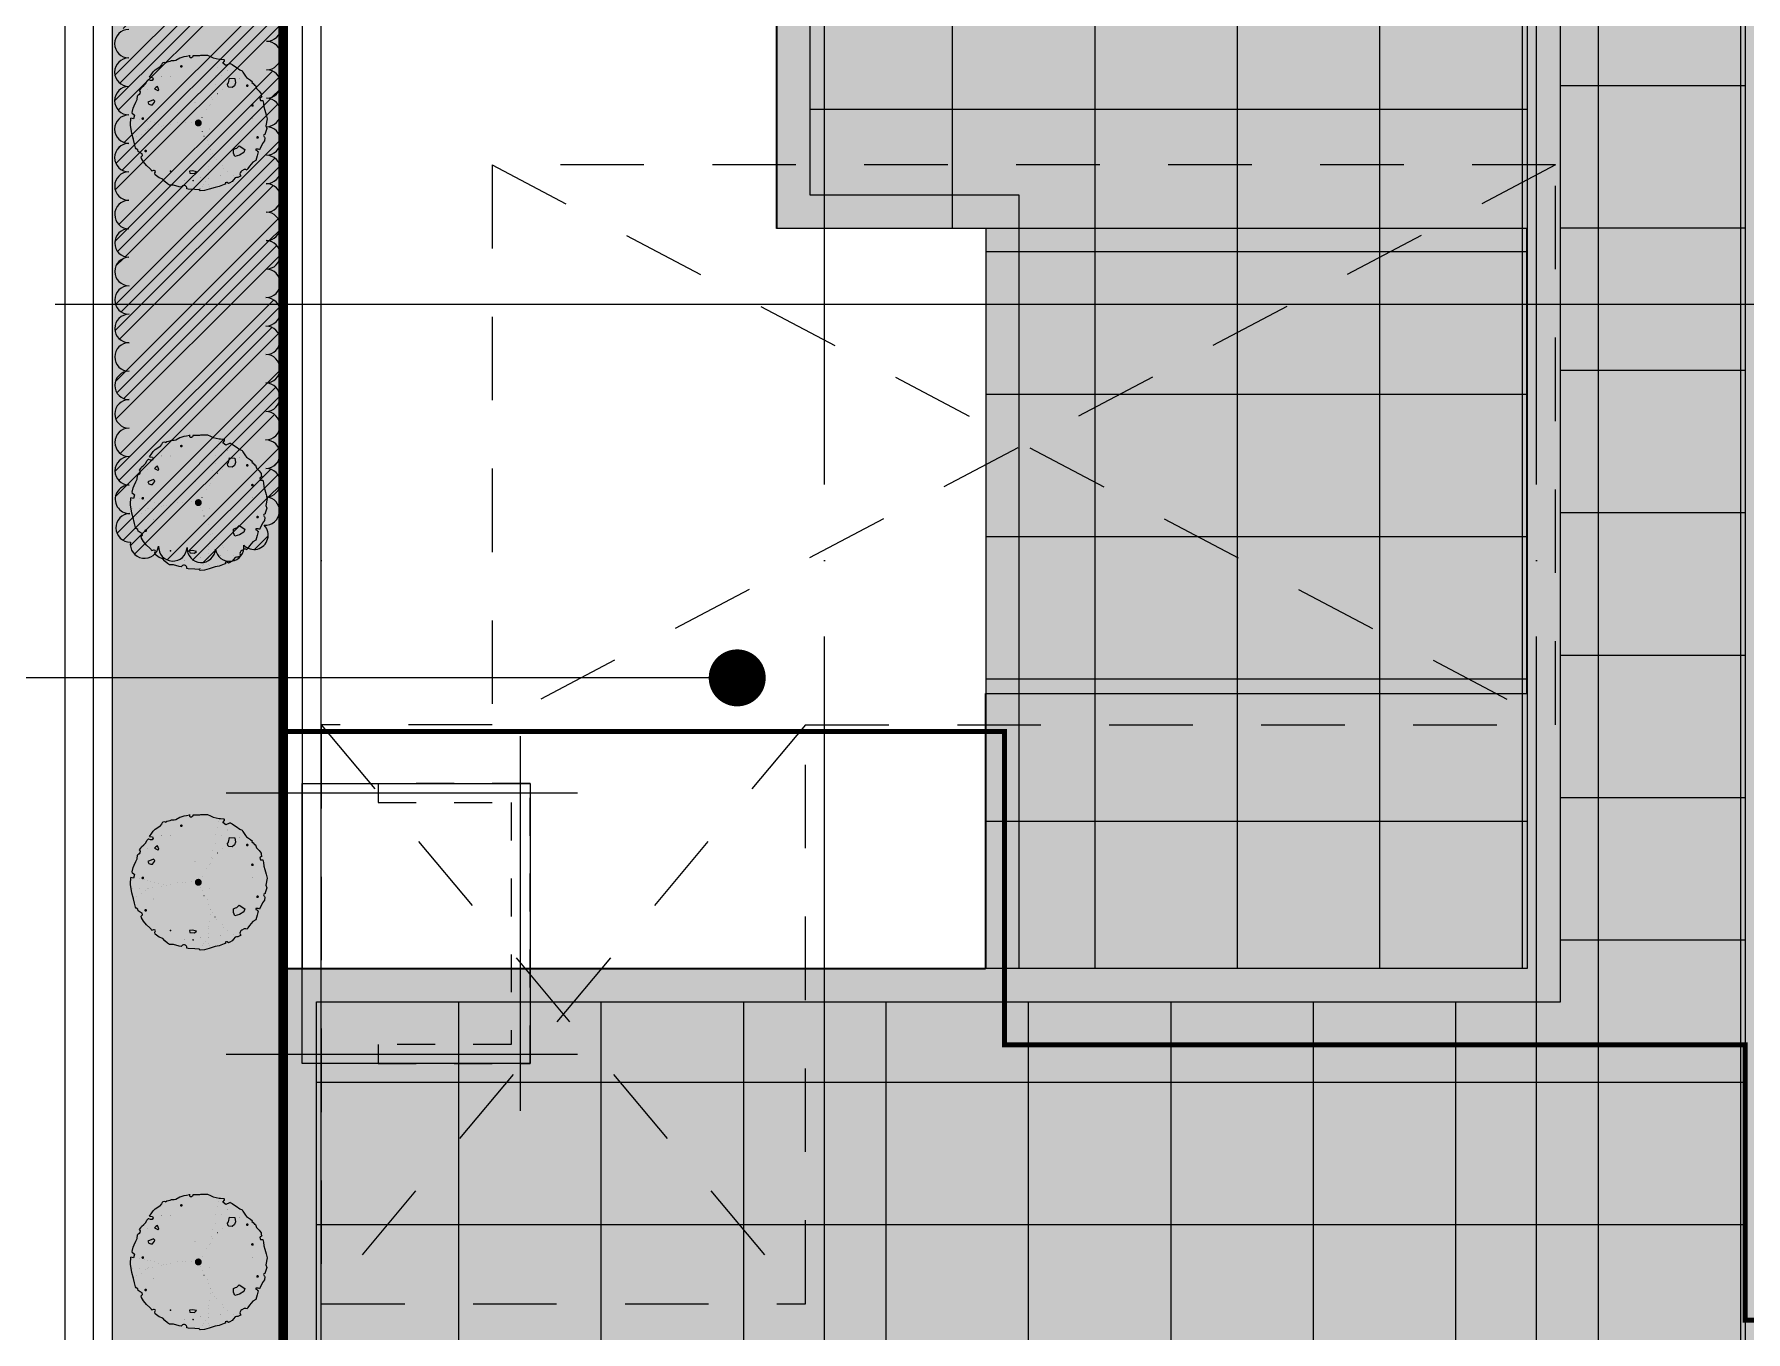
# Model space of a CAD drawing. Header units: millimetres. Extents: x 0 to 190005487, y 0 to 455456909.
# Drawn here: x 87051 to 105074, y 103161 to 116832 of the extents above; entities that cross this region are included whole.
import ezdxf

# ---------------------------------------------------------------- set-up
doc = ezdxf.new("R2010")
doc.units = ezdxf.units.MM
doc.header["$LTSCALE"] = 800
doc.header["$MEASUREMENT"] = 0
for name, pattern in [('CEN', [62, 60, -1, 0, -1]), ('CENTER', [2, 1.25, -0.25, 0.25, -0.25]), ('DOT2', [0.125, 0, -0.125]), ('H1', [1, 0.5, -0.5]), ('HID', [2, 1.1, -0.9])]:
    doc.linetypes.add(name, pattern=pattern)
doc.layers.get('0').update_dxf_attribs({"linetype": 'CONTINUOUS'})
for name, color, linetype in [('0-녹지', 71, 'CONTINUOUS'), ('8', 8, 'CONTINUOUS'), ('_관목_Out', 7, 'CONTINUOUS'), ('_관목_Plant', 76, 'CONTINUOUS'), ('_교목_Plant', 90, 'CONTINUOUS'), ('A-CEN', 1, 'CEN'), ('A-FLOR-SUB-ELE', 7, 'CONTINUOUS'), ('A-WALL-MASN', 3, 'CONTINUOUS'), ('A-조적해치', 8, 'CONTINUOUS'), ('CEN', 1, 'CEN'), ('COL', 2, 'CONTINUOUS'), ('HID', 3, 'HID'), ('tc-2', 252, 'CONTINUOUS'), ('WID', 4, 'CONTINUOUS'), ('사업부지', 7, 'CONTINUOUS'), ('지상1층', 253, 'CONTINUOUS'), ('지하2층외벽선', 6, 'CONTINUOUS')]:
    doc.layers.add(name, color=color, linetype=linetype)
doc.layers.add('CE_FH_TEXT', color=130, linetype='CONTINUOUS', lineweight=20)

# ---------------------------------------------------------------- blocks, each defined once
blk = doc.blocks.new('A$C1A6F6B66')
blk.add_lwpolyline([(15349.99891017703, 48550.000544179), (13099.99891017703, 48550.00054503558), (13099.99891017703, 31650.00054503419), (-0.001089822966605425, 31650.00054503419), (-0.001089822966605425, 5050.000545034185), (13099.99891019193, 5050.000545034185), (13099.99891019193, 0.0005450285971164703), (15399.99891017703, 0.0005450285971164703), (15399.99891017703, 350.0005450285971), (13449.99891019193, 350.0005450285971), (13449.99891019193, 5400.000545034185), (349.9989101770334, 5400.000545034185), (349.9989101770334, 31300.00054503419), (13449.99891017703, 31300.00054503419), (13449.99891612679, 48200.00054490147), (15349.99891017703, 48200.000544179)], close=True)
at = {"layer": '8'}
for p, q in [((15349.99891017703, 350.0005450285971), (15349.99891017703, 48550.000544179)), ((13849.99891017703, 350.0005450285971), (13849.99891017703, 48200.0005447492)), ((15399.99891017703, 40950.00054416014), (13449.99891017703, 40950.00054416014)), ((15399.99891017703, 39450.00054416014), (13449.99891017703, 39450.00054416014)), ((15399.99891017703, 37950.00054416014), (13449.99891017703, 37950.00054416014)), ((15399.99891017703, 36450.00054416014), (13449.99891017703, 36450.00054416014)), ((15399.99891017703, 34950.00054416014), (13449.99891017703, 34950.00054415991)), ((15399.99891017703, 33450.00054416014), (13449.99891017703, 33450.00054416014)), ((15399.99891017703, 31950.00054416014), (13449.99891017703, 31950.00054416014)), ((1849.998910177033, 5400.000545034185), (1849.998910177499, 31300.00054503419)), ((3349.998910177033, 5400.000545034185), (3349.998910177033, 31300.00054503419)), ((4849.998910177033, 5400.000545034185), (4849.998910177033, 31300.00054503419)), ((6349.998910177033, 5400.000545034185), (6349.998910177499, 31300.00054503419)), ((7849.998910177033, 5400.000545034185), (7849.998910177499, 31300.00054503419)), ((9349.998910177033, 5400.000545034185), (9349.998910177499, 31300.00054503419)), ((10849.99891017703, 5400.000545034185), (10849.99891017703, 31300.00054503419)), ((12349.99891017703, 5400.000545034185), (12349.99891017703, 31300.00054503419)), ((15399.99891017703, 30450.00054416014), (349.9989101770334, 30450.00054416014)), ((15399.99891017703, 28950.00054416014), (349.9989101770334, 28950.00054416014))]:
    blk.add_line(p, q, dxfattribs=at)
blk = doc.blocks.new('A$C1BFD5BFA')
at = {"layer": 'COL'}
blk.add_lwpolyline([(-0.001613839995115995, 58199.99948176346), (-0.001613839995115995, -0.0005182365421205759), (100199.99838616, -0.0005182365421205759), (100199.99838616, 12808.99948172993)], dxfattribs=at)
blk = doc.blocks.new('G$CAF1AE68B')
at = {"layer": '8', "linetype": 'H1'}
for points in [[(20800.00000000792, 2999.999999995343), (22300.00000000792, 2999.999999996275), (22400.00000000792, 2999.999999996275), (22400.00000000792, 5949.999999977183), (20800.00000000792, 5949.999999976251), (20800.00000000792, 5749.999999974854)], [(20800.00000000792, 5749.999999976251), (22200.00000000792, 5749.999999977183), (22200.00000000792, 3199.999999996275), (20800.00000000792, 3199.999999995809)], [(20800.00000000896, 3199.999999995809), (20800.00000000908, 2999.999999995343)]]:
    blk.add_lwpolyline(points, dxfattribs=at)
at = {"layer": 'A-CEN'}
for p, q in [((22300.00000000803, 2499.999999998137), (22300.00000000757, 6449.99999997532)), ((19199.9999999858, 5849.999999969266), (22900.00000000768, 5849.999999976717)), ((19199.99999998626, 3099.999999991618), (22900.00000000803, 3099.999999999534))]:
    blk.add_line(p, q, dxfattribs=at)
at = {"layer": 'A-FLOR-SUB-ELE'}
blk.add_lwpolyline([(19999.99999997136, 5949.999999984168), (22399.99999999616, 5949.999999981839), (22399.99999999616, 3000.000000001397), (19999.99999997136, 3000.00000000326)], close=True, dxfattribs=at)
at = {"layer": 'A-WALL-MASN'}
blk.add_lwpolyline([(20799.99999999616, 5949.999999981374), (22399.99999999616, 5949.999999981839), (22399.99999999616, 3000.000000001397), (20800.0000000539, 3000.000000000466)], dxfattribs=at)
blk = doc.blocks.new('TL000051_0')
at = {"color": 0}
for points in [[(-0.4578107092082178, 0.4301806877694503), (-0.4531649533911093, 0.4394721994037525), (-0.4446884866370056, 0.4518608815827747), (-0.423823337703908, 0.481202497269976), (-0.406870404195729, 0.4981554307781267), (-0.3814410039335029, 0.5151083642862773), (-0.3690523217545092, 0.5235848310403526), (-0.359811399112715, 0.528905362258314)], [(-0.3096503106431783, 0.5664754447675194), (-0.3136292699009004, 0.5672712366190638), (-0.3325383111215103, 0.5640110570982699), (-0.3410147778756141, 0.5594468057691416), (-0.3468831010130202, 0.5477101594942724), (-0.3612278909045301, 0.5268450105611464)], [(-0.3096503106431783, 0.5664754447675479), (-0.2973283722969313, 0.5737915956606514), (-0.2634225052805448, 0.5822680624147268), (-0.2510338231015226, 0.5868323137438552), (-0.225604422839325, 0.5868323137438552), (-0.2125637047561213, 0.5907445291688305), (-0.1747456223148447, 0.6116096781019281), (-0.162356940135794, 0.6161739294310565), (-0.1330153244485928, 0.6246503961851319), (-0.1114981396113706, 0.6285626116101071), (-0.0821565239241693, 0.6331268629392071), (-0.0795483803075001, 0.6331268629392071)], [(-0.0498807466682081, 0.6331268629392071), (-0.0547710159493988, 0.617478001239391), (-0.0632474827035026, 0.6135657858144157), (-0.0717239494575779, 0.6135657858144157), (-0.07759227259498401, 0.6135657858144157), (-0.0795483803075001, 0.622042252568491), (-0.0795483803075001, 0.6279105757059256), (-0.0795483803075001, 0.6363870424600009)], [(-0.0498807466682081, 0.6331268629392071), (-0.031297723399689, 0.6331268629392071), (0.0149968257956914, 0.6331268629392071), (0.0234732925497951, 0.6370390783641824), (0.0860687393490878, 0.6370390783641824)], [(0.0860687393490878, 0.6370390783641824), (0.1160623909404705, 0.6246503961851319), (0.1408397552985434, 0.6116096781019281), (0.1956107712479706, 0.5992209959229058), (0.208651489331146, 0.5992209959229058), (0.2379931050183472, 0.5953087804979305), (0.2451256345565298, 0.593388484083846)], [(0.299640007189538, 0.5600303802640952), (0.2934161568719276, 0.5568386621525292), (0.2595102898556263, 0.5398857286443502), (0.230168674168425, 0.5614029134816292), (0.2471216076765472, 0.5822680624147268), (0.2451256345565298, 0.593388484083846)], [(0.299640007189538, 0.5600303802640952), (0.3181935212300289, 0.5490142313026071), (0.3305822034090511, 0.5405377645485318), (0.3560116036713055, 0.5235848310403526), (0.3899174706876067, 0.4981554307781267), (0.4107826196207043, 0.4896789640240513), (0.4192590863747796, 0.4772902818450007), (0.4446884866370056, 0.4394721994037525), (0.4531649533911093, 0.4264314813205488), (0.4909830358323859, 0.4010020810582944), (0.5084781115530177, 0.3866471471337149)], [(-0.5543174566564347, 0.3043268910015229), (-0.5542305185358601, 0.304500767242672), (-0.5411898004526848, 0.3214537007507943), (-0.5333653696027625, 0.3338423829298449), (-0.5118481847654835, 0.3507953164379955), (-0.4948952512573044, 0.3716604653711215), (-0.4825065690782822, 0.392525614304219), (-0.4728007219353004, 0.4064777695723194)], [(-0.4590332765285155, 0.4303436967454957), (-0.4296916608413142, 0.4264314813205488), (-0.4231713017997265, 0.4159989068539858), (-0.4336038762662895, 0.3990459733458351), (-0.4486007020619809, 0.3990459733458351), (-0.4649015996659785, 0.4055663323874228), (-0.4728007219353004, 0.4064777695723194)], [(0.5084781115530177, 0.3866471471337149), (0.5040237539155897, 0.3801369321251968), (0.5164124360945835, 0.3716604653711215), (0.5248889028486872, 0.3592717831920709), (0.5248889028486872, 0.3547075318629709), (0.5333653696027625, 0.3547075318629709), (0.5353214773152501, 0.3547075318629709)], [(0.5353214773152501, 0.3547075318629709), (0.5372775850277094, 0.3507953164379955), (0.5457540517817847, 0.3253659161757696), (0.5711834520440391, 0.2999365159135436), (0.592048600977165, 0.2751591515554708), (0.592048600977165, 0.2582062180472917), (0.5957720113927963, 0.245406994743405)], [(-0.6253252456390328, 0.0952476167904593), (-0.6213902166643664, 0.0978053856239854), (-0.6129137499102626, 0.1401877193943619), (-0.6044372831561589, 0.1610528683274879), (-0.5881363855521898, 0.1949587353437891), (-0.575095667468986, 0.2203881356060435), (-0.5715628617741402, 0.2545385906559261)], [(-0.55488255444007, 0.3051528031467967), (-0.5464060876859663, 0.2927641209677745), (-0.5483621953984539, 0.2784193310762646), (-0.5568386621524724, 0.2660306488972139), (-0.5715628617741402, 0.2545385906559261)], [(0.5957720113927963, 0.245406994743405), (0.5816160265105736, 0.2334288536892188), (0.5796599187980861, 0.2314727459767312), (0.5816160265105736, 0.2171279560852213), (0.5861802778396737, 0.2125637047561213), (0.590092493264649, 0.2125637047561213), (0.6005250677312404, 0.2106075970436336), (0.6024811754436712, 0.2106075970436336), (0.6060924512205474, 0.2099304828354604)], [(0.6060924512205474, 0.2099304828354604), (0.6129137499102626, 0.1864822685897138), (0.6174780012393626, 0.1525764015734126), (0.6259544679934379, 0.1193225704612359), (0.6383431501724602, 0.0769402366908594), (0.6468196169265639, 0.0391221542495828), (0.6344309347475418, -0.0286895797830482), (0.6429074015016454, -0.0534669441411211), (0.6298666834184417, -0.0997614933364446), (0.6298666834184417, -0.1069338882822137)], [(-0.585691250911566, -0.2432093922516287), (-0.592048600977165, -0.2347329254975534), (-0.6005250677312404, -0.1969148430562768), (-0.609001534485259, -0.1545325092858718), (-0.6259544679934379, -0.0997614933364446), (-0.6298666834184417, -0.0580311954702495), (-0.6383431501724602, -0.0241253284539198), (-0.6383431501724602, 0.0052162872332815), (-0.6344309347475418, 0.026081436166379), (-0.6344309347475418, 0.046325010591886)], [(-0.6253252456390328, 0.0952476167904593), (-0.6012367646747236, 0.0743503448428271), (-0.6098920583528127, 0.0390090722878824), (-0.6344309347475418, 0.046325010591886)], [(0.625709954529384, -0.1416548001787135), (0.6213902166643664, -0.1675732273690755), (0.6044372831561589, -0.1923505917271484), (0.6005250677312404, -0.2008270584812237), (0.5796599187980861, -0.2471216076766041), (0.5757768446426326, -0.2530955679158069)], [(0.6298666834184417, -0.1069338882822137), (0.6161739294310565, -0.1128022114196483), (0.6142178217185688, -0.1186705345571113), (0.6200861448560602, -0.1304071808319804), (0.6220422525684626, -0.1343193962569273), (0.625709954529384, -0.1416548001787135)], [(-0.5373998417597364, -0.3183157779620274), (-0.5255409387528687, -0.3064568749551313), (-0.528149082369481, -0.2901559773511337), (-0.5392336927401687, -0.2842876542136707), (-0.5477101594942724, -0.2816795105970584), (-0.5561866262483762, -0.2758111874596238), (-0.5640110570982699, -0.2679867566096732), (-0.5698793802356761, -0.2542940026223448), (-0.5835721342230614, -0.2432093922516287), (-0.585691250911566, -0.2432093922516287)], [(-0.437790633124564, -0.4524648727361012), (-0.4446884866370056, -0.4414283071162118), (-0.4570771688160847, -0.4283875890330365), (-0.4864187845032859, -0.3990459733458351), (-0.5164124360945835, -0.3651401063295054), (-0.5333653696027625, -0.3357984906423326), (-0.5372775850277094, -0.3188455571341819), (-0.5373998417597364, -0.3183157779620274)], [(0.5644759870473594, -0.2699655438318871), (0.5627069852899638, -0.2725510079388016), (0.5542305185358601, -0.3103690903800782), (0.5457540517817847, -0.3318862752173572), (0.5411898004526848, -0.3527514241504832), (0.5118481847654835, -0.3697043576586338), (0.4825065690782822, -0.4075224400999105), (0.4655536355701031, -0.4283875890330365), (0.4587586311022563, -0.4423352297829127)], [(0.5770517751814737, -0.2536419667181917), (0.5633590211940885, -0.2477736435807287), (0.5614029134816576, -0.2477736435807287), (0.5516223749192477, -0.2458175358682695), (0.5457540517817847, -0.2458175358682695), (0.5398857286443786, -0.2458175358682695), (0.5418418363568663, -0.2555980744306794), (0.5496662672067602, -0.2608143616639325), (0.5574906980566823, -0.2647265770888794), (0.5653151289065761, -0.2705949002263424)], [(-0.4068201953956532, -0.4894034941207224), (-0.4094785478123982, -0.4694658509951069), (-0.4036102246749352, -0.4583812406243624), (-0.406870404195729, -0.4505568097744402), (-0.4146948350456796, -0.4472966302536463), (-0.4205631581830858, -0.4472966302536463), (-0.4401242353079056, -0.4531649533911093)], [(0.4596853124326971, -0.4427323789245463), (0.4459925584453118, -0.4368640557871118), (0.4322998044579834, -0.438820163499571), (0.4088265119082167, -0.4505568097744402), (0.3990459733458067, -0.4583812406243624), (0.3931776502084005, -0.4681617791867723), (0.3912215424959129, -0.4779423177491538), (0.3951337579208882, -0.4955472871614859), (0.3990459733458067, -0.5014156102989205)], [(-0.1613057793797736, -0.6056088806850255), (-0.1793098736439447, -0.6011771036353935), (-0.2340808895933719, -0.5842241701272144), (-0.2718989720346485, -0.5842241701272144), (-0.2888519055428276, -0.5718354879481922), (-0.3136292699009004, -0.5509703390150662), (-0.3351464547381227, -0.5294531541777872), (-0.3690523217545092, -0.517064471998765), (-0.4068201953956532, -0.4894034941207224)], [(0.2542940026223448, -0.5773202605537621), (0.2425573563474472, -0.5803119547022675), (0.2125637047561213, -0.5927006368813182), (0.1956107712479706, -0.5972648882104182), (0.1577926888066656, -0.6057413549644936), (0.1030216728572668, -0.622042252568491), (0.0567271236618865, -0.6350829706516948), (0.0189090412206099, -0.6389951860766417), (0.0065203590415877, -0.6305187193225948), (-0.031297723399689, -0.6266065038975911), (-0.0945452061031915, -0.622042252568491), (-0.1075413590465075, -0.6188431995362862)], [(0.2825120408691646, -0.5691957578171696), (0.2718989720346485, -0.5600988416733231), (0.2640745411847263, -0.5600988416733231), (0.2523378949098571, -0.5620549493857823), (0.2542940026223448, -0.5698793802357045), (0.2542940026223448, -0.5773202605537621)], [(0.3981496894645602, -0.5000711844769797), (0.3729645371794277, -0.5125002206696366), (0.3605758550004054, -0.5125002206696366), (0.3475351369172017, -0.517064471998765), (0.3305822034090511, -0.5340174055069156), (0.3181935212300289, -0.5509703390150662), (0.2973283722969313, -0.5633590211941168), (0.2825120408691646, -0.5691957578171696)]]:
    blk.add_lwpolyline(points, dxfattribs=at)
for points, const_width in [([(-0.1532284374775656, 0.5316600449303337, -1), (-0.1657675894806232, 0.5316600449303337, -1)], 0.012539152003074), ([(0.2751089949474306, 0.4920363246006332, -1), (0.2726011645468134, 0.4920363246006332, -1)], 0.0025078304006148), ([(-0.3438235479242735, 0.4388703201075828, -1), (-0.3463313783248907, 0.4388703201075828, -1)], 0.0025078304006148), ([(-0.2640745411847263, 0.4388703201075828, -1), (-0.2665823715853435, 0.4388703201075828, -1)], 0.0025078304006148), ([(0.2219429904544086, 0.4433844148286994, -1), (0.2194351600537914, 0.4433844148286994, -1)], 0.0025078304006148), ([(0.3899676272955901, 0.4213155073032909, -1), (0.3874597968949729, 0.4213155073032909, -1)], 0.0025078304006148), ([(0.4662056714742846, 0.3505946900059484, -1), (0.4536665194711987, 0.3505946900059484, -1)], 0.012539152003074), ([(-0.4767385591568712, 0.3149834983172184, -1), (-0.4792463895574884, 0.3149834983172184, -1)], 0.0025078304006148), ([(-0.0298431817673191, 0.1956107712479422, -1), (-0.0323510121679362, 0.1956107712479422, -1)], 0.0025078304006148), ([(0.5148575812462184, 0.1645136742803288, -1), (0.5023184292431325, 0.1645136742803288, -1)], 0.012539152003074), ([(-0.5158607134064539, 0.0411284185700822, -1), (-0.5283998654095399, 0.0411284185700822, -1)], 0.012539152003074), ([(0.5093403543648664, 0.0456425132911989, -1), (0.506832523964249, 0.0456425132911989, -1)], 0.0025078304006148), ([(-0.4235725546638492, -0.1579933152387412, -1), (-0.4260803850644664, -0.1579933152387412, -1)], 0.0025078304006148), ([(0.1070843581062491, -0.05617540097375701, -1), (0.1045765277056319, -0.05617540097375701, -1)], 0.0025078304006148), ([(0.5630079249380345, -0.1359244077133326, -1), (0.5504687729349484, -0.1359244077133326, -1)], 0.012539152003074), ([(-0.4892777111599287, -0.2638237581446674, -1), (-0.5018168631630147, -0.2638237581446674, -1)], 0.012539152003074), ([(-0.2575541821431386, -0.453917302511286, -1), (-0.2650776733449902, -0.453917302511286, -1)], 0.0075234912018444), ([(-0.1271470013111582, -0.5421929326129203, -1), (-0.1296548317117754, -0.5421929326129203, -1)], 0.0025078304006148), ([(-0.0448901641710222, -0.5421929326129203, -1), (-0.0524136553728454, -0.5421929326129203, -1)], 0.0075234912018444), ([(0.0233228227257314, -0.5156099303663951, -1), (0.0208149923251142, -0.5156099303663951, -1)], 0.0025078304006148), ([(0.2089022723712048, -0.4980551175621031, -1), (0.2063944419705876, -0.4980551175621031, -1)], 0.0025078304006148)]:
    blk.add_lwpolyline(points, format="xyb", close=True, dxfattribs=dict(at, const_width=const_width))
for points in [[(-0.3716604653711215, 0.3109709696762479), (-0.385202749534443, 0.3415665005637436), (-0.3982434676176467, 0.3330398772016281), (-0.4112841857008221, 0.319497593038335), (-0.3982434676176467, 0.3149834983172184), (-0.3806886548133264, 0.3064568749551313), (-0.3761745600922097, 0.3064568749551313)], [(0.2919114586315743, 0.4213155073032909), (0.3445758970444785, 0.4168014125821742), (0.3490899917655668, 0.3771776922524737), (0.3400618023233619, 0.3505946900059484), (0.3179928947979533, 0.3330398772016281), (0.2873973639104577, 0.337052405842627), (0.2783691744682528, 0.3460805952848318), (0.2738550797471362, 0.3681495028102404), (0.282883269189341, 0.3771776922524737)], [(-0.4203123751430269, 0.2176796787733508), (-0.4734783796360773, 0.1956107712479422), (-0.4644501901938725, 0.1780559584436503), (-0.4468953773895521, 0.1695293350815632), (-0.4293405645852602, 0.1695293350815632), (-0.4112841857008221, 0.1956107712479422), (-0.4072716570598516, 0.2046389606901755)], [(0.3841996173742075, -0.2151718483727336), (0.4373656218672295, -0.2502814739813459), (0.4283374324249963, -0.2768644762278711), (0.3887137120952957, -0.3034474784743963), (0.3445758970444785, -0.3164881965576001), (0.3315351789612748, -0.285892665670076), (0.3315351789612748, -0.2502814739813459), (0.3490899917655668, -0.2417548506192588), (0.3621307098487705, -0.2372407558981706)], [(-0.053166004493022, -0.4494032077901693), (-0.0842631014606639, -0.453917302511286), (-0.0797490067395472, -0.4714721153155779), (-0.0356111916887301, -0.4759862100366945), (-0.0180563788844381, -0.4584313972323742), (-0.0180563788844381, -0.4584313972323742)]]:
    blk.add_lwpolyline(points, close=True, dxfattribs=at)
at = {"const_width": 0.0326017952079924}
blk.add_lwpolyline([(0.0163008976039976, 0, -1), (-0.0163008976039976, 0, -1)], format="xyb", close=True, dxfattribs=at)
at = {"color": 0}
blk.add_lwpolyline([(-0.1075413590465075, -0.6188431995362862, 0.8755394864609574), (-0.1613057793798873, -0.6056088806849687, 1.61819740713141)], format="xyb", dxfattribs=at)
at = {"layer": 'tc-2', "linetype": 'DOT2'}
for points in [[(0, 0), (0.0365140106329705, 0.0495547287161458), (0.0749841289783717, 0.125842929502852), (0.1049777805697545, 0.1643130478482817), (0.1349714321610804, 0.2243003510309904), (0.181918017260557, 0.2758111874596238), (0.224300351030962, 0.3142813058050535), (0.2842876542137276, 0.3651401063295054), (0.3442749573964079, 0.4212151940872673), (0.3912215424959129, 0.4981554307781267)], [(0.1134542473238014, 0.1773537659314854), (0.1219307140778767, 0.2373410691141942), (0.1349714321610804, 0.3012405877218498), (0.1643130478482533, 0.3651401063295054), (0.1643130478482533, 0.4466445943494933), (0.181918017260557, 0.5190205797112242), (0.1858302326855607, 0.5705314161398576), (0.1911603249534153, 0.6002276444895358)], [(-0.0019561077124877, 0.0065203590416161), (-0.0619434108951964, 0.0065203590416161), (-0.1173664627487767, 0.0019561077124877), (-0.1473601143401595, 0.0019561077124877), (-0.1943066994396645, 0.0019561077124877), (-0.2627704693764201, -0.0189090412206383), (-0.3481871728213264, -0.036514010632942), (-0.4296916608413142, -0.0534669441411211), (-0.4805504613657945, -0.057379159566068), (-0.5574906980566823, -0.057379159566068), (-0.6174780012393626, -0.057379159566068), (-0.6305187193225664, -0.0619434108951964)], [(-0.3012405877218498, -0.0273855079747136), (-0.3266699879841042, -0.0234732925497383), (-0.3742686089877338, -0.010432574466563), (-0.412738727333192, 0.0019561077124877), (-0.4466445943494933, 0.0110846103707161), (-0.476638245940876, 0.0149968257956914), (-0.5066318975322021, 0.0234732925497383), (-0.5490142313025786, 0.036514010632942), (-0.6050927605705283, 0.0586055524657638)], [(-0.0104325744665914, 0.0019561077124877), (0.0065203590415877, -0.0149968257956914), (0.0195610771247914, -0.0449904773870458), (0.0365140106329705, -0.0788963444033186), (0.0534669441410927, -0.125842929502852), (0.0834605957324755, -0.1643130478482817), (0.1004135292405976, -0.2073474175228398), (0.1173664627487767, -0.2542940026223448), (0.1304071808319804, -0.2881998696386745), (0.155836581094178, -0.3266699879840758), (0.1688772991773817, -0.3481871728213548), (0.2288646023601188, -0.3996980092499882), (0.2412532845391411, -0.4251274095122142), (0.2758111874596238, -0.4551210611035686), (0.3312342393132042, -0.4935911794489983), (0.3600948897064597, -0.5126685585225346)], [(-0.4646422464491878, -0.0561554507263225), (-0.4981554307780982, -0.0743320930742471), (-0.5366255491235564, -0.104325744665573), (-0.5790078828939614, -0.1304071808319804), (-0.6050893190603404, -0.1427958630110027), (-0.6118619844585284, -0.1452910555261155)], [(0.1134542473238014, -0.2542940026223448), (0.1134542473238014, -0.3012405877218498), (0.108889995994673, -0.3651401063295054), (0.1004135292405976, -0.4120866914290389), (0.0965013138156508, -0.4375160916912364), (0.1004135292405976, -0.4805504613657945), (0.0965013138156508, -0.5235848310403526), (0.1004135292405976, -0.5790078828939329), (0.1049777805697545, -0.5959608164021121), (0.1009187214862379, -0.6226346332363732)], [(0.0969243348720568, -0.5189315994200571), (0.0704198776492717, -0.5529264467275539), (0.0534669441410927, -0.5790078828939329), (0.0365140106329705, -0.5959608164021121), (0.0149968257956914, -0.621390216664338), (0.0065203590415877, -0.6298666834184133)]]:
    blk.add_lwpolyline(points, dxfattribs=at)
blk = doc.blocks.new('G$CBD6E5784')
at = {"layer": '0-녹지'}
h = blk.add_hatch(color=256, dxfattribs=at)
h.dxf.hatch_style = 1
edge = h.paths.add_edge_path(flags=17)
edge.add_line((25986.52849149471, 194332.5088921818), (24311.09625774994, 195176.7646562762))
edge.add_arc((32794.867530338, 190901.7646569414), 9499.99999999489, 153.2563160540739, 180.0000000000084)
edge.add_line((23294.86753034312, 190901.76465694), (23294.8675685497, 155030.9255619268))
edge.add_arc((43094.86756864889, 155030.925561931), 19800.00000009919, 180, 186.6827525525773)
edge.add_line((23429.394207248, 152726.7646569679), (25094.86757391412, 152726.7646385948))
edge.add_line((25094.86757391412, 152726.7646385948), (25094.86753034312, 190401.7646569437))
edge.add_line((25094.86753034312, 190401.7646569437), (25082.79042722471, 190401.7910610414))
edge.add_arc((34082.79042722797, 190401.79106104), 9000.00000000326, 154.1035261779807, 180, ccw=False)
at = {"layer": '_관목_Plant'}
h = blk.add_hatch(dxfattribs=at)
h.set_pattern_fill('ANSI34', color=256, scale=30, style=0)
h.set_pattern_definition([(45, (-2424553.336328989, 1190841.075137121), (-404.1115254481119, 404.111525448112), []), (45, (-2424418.632428989, 1190841.075137121), (-404.1115254481119, 404.111525448112), []), (45, (-2424283.928528989, 1190841.075137121), (-404.1115254481119, 404.111525448112), []), (45, (-2424149.224328989, 1190841.075137121), (-404.1115254481119, 404.111525448112), [])])
edge = h.paths.add_edge_path()
edge.add_arc((24293.97106857551, 194655.3993266919), 150.0000000000191, 68.9075899485613, 248.9075899485613)
edge.add_arc((24186.00910347933, 194375.4989621108), 150.0000000000191, 68.9075899485613, 248.9075899485613)
edge.add_arc((24078.04713838315, 194095.5985975298), 150.0000000000191, 68.9075899485613, 248.9075899485613)
edge.add_arc((23970.08517328696, 193815.6982329488), 150.0000000000191, 68.9075899485613, 248.9075899485613)
edge.add_arc((23875.8789981124, 193531.2422242078), 149.9999999999633, 74.44472170840005, 254.4447217084001)
edge.add_arc((23795.42861285945, 193242.2305713068), 149.9999999999633, 74.44472170838398, 254.444721708384)
edge.add_arc((23714.97822760651, 192953.2189184057), 149.9999999999633, 74.44472170840005, 254.4447217084001)
edge.add_arc((23654.41765531572, 192660.0979099115), 149.9999999999651, 82.20846488457082, 262.2084648845769)
edge.add_arc((23613.74689598707, 192362.8675458236), 150.0000000000804, 82.20846488458234, 262.2084648845764)
edge.add_arc((23573.07613665843, 192065.6371817361), 149.9999999999651, 82.20846488457082, 262.2084648845769)
edge.add_arc((23532.40537732979, 191768.4068176486), 150.0000000000804, 82.20846488458234, 262.2084648845764)
edge.add_arc((23504.80788871786, 191469.9675328252), 150.0000000000489, 87.22499392619345, 267.2249939261913)
edge.add_arc((23490.28367082262, 191170.3193272669), 149.9999999999326, 87.22499392619409, 267.2249939261962)
edge.add_arc((23475.75945292739, 190870.6711217081), 150.0000000000489, 87.22499392619345, 267.2249939261913)
edge.add_arc((23468.61268747831, 190570.847063276), 149.9999999999458, 90.0440579754095, 270.0440579754095)
edge.add_arc((23468.84337447537, 190270.84715197), 150.0000000000622, 90.04405797540946, 270.0440579754095)
edge.add_arc((23469.07406147243, 189970.8472406641), 149.9999999999458, 90.0440579754095, 270.0440579754095)
edge.add_arc((23469.3047484695, 189670.8473293581), 150.0000000000622, 90.04405797540946, 270.0440579754095)
edge.add_arc((23469.53543546656, 189370.8474180526), 149.9999999999458, 90.0440579754095, 270.0440579754095)
edge.add_arc((23469.76612246362, 189070.8475067466), 150.0000000000622, 90.04405797540946, 270.0440579754095)
edge.add_arc((23469.99680946069, 188770.8475954407), 149.9999999999458, 90.0440579754095, 270.0440579754095)
edge.add_arc((23470.22749645775, 188470.8476841347), 150.0000000000622, 90.04405797540946, 270.0440579754095)
edge.add_arc((23470.45818345482, 188170.8477728292), 149.9999999999458, 90.0440579754095, 270.0440579754095)
edge.add_arc((23470.68887045188, 187870.8478615233), 150.0000000000622, 90.04405797540946, 270.0440579754095)
edge.add_arc((23470.91955744894, 187570.8479502173), 149.9999999999458, 90.0440579754095, 270.0440579754095)
edge.add_arc((23471.15024444601, 187270.8480389114), 150.0000000000622, 90.04405797540946, 270.0440579754095)
edge.add_arc((23471.38093144307, 186970.8481276059), 149.9999999999458, 90.0440579754095, 270.0440579754095)
edge.add_arc((23471.61161844013, 186670.8482162999), 150.0000000000622, 90.04405797540946, 270.0440579754095)
edge.add_arc((23471.8423054372, 186370.8483049939), 149.9999999999458, 90.0440579754095, 270.0440579754095)
edge.add_arc((23472.07299243426, 186070.848393688), 150.0000000000622, 90.04405797540946, 270.0440579754095)
edge.add_arc((23472.30367943132, 185770.8484823825), 149.9999999999458, 90.0440579754095, 270.0440579754095)
edge.add_arc((23472.53436642839, 185470.8485710765), 150.0000000000622, 90.04405797540946, 270.0440579754095)
edge.add_arc((23472.76505342545, 185170.8486597706), 149.9999999999458, 90.0440579754095, 270.0440579754095)
edge.add_arc((23472.99574042251, 184870.8487484646), 150.0000000000622, 90.04405797540946, 270.0440579754095)
edge.add_arc((23473.22642741958, 184570.8488371591), 149.9999999999458, 90.0440579754095, 270.0440579754095)
edge.add_arc((23476.6065564747, 184270.8844151306), 149.9999999999785, 91.2471547041133, 271.2471547041133)
edge.add_arc((23483.13612758787, 183970.9554823798), 149.9999999999785, 91.24715470411053, 271.2471547041105)
edge.add_arc((23634.83704911266, 183799.3874621554), 150.000000000221, 171.7192525322806, 351.719252532299)
edge.add_arc((23933.07705644425, 183770.1157843939), 149.9999999998237, 177.0697151691666, 357.0697151691758)
edge.add_arc((24232.68479917292, 183754.7795365679), 150.0000000002888, 177.0697151691757, 357.0697151691666)
edge.add_arc((24531.11910632346, 183767.3350018002), 150.0000000002052, 187.7484386037063, 7.748438603730252)
edge.add_arc((24787.06827076571, 183892.3569233739), 150.0000000001138, 224.3192378285744, 44.31923782854264)
edge.add_arc((24905.97857845668, 184146.7067027872), 150.000000000002, 265.5679242503888, 85.56792425056615)
edge.add_arc((24915.80478924606, 184446.2477609962), 150.0000000000145, 270.6743365661158, 90.67433656593792)
edge.add_arc((24912.27405275684, 184746.2269834431), 150.000000000009, 270.6743365659379, 90.67433656611578)
edge.add_arc((24910.88393768622, 185046.2161252827), 149.9999999999841, 269.8566636961887, 89.85666369618873)
edge.add_arc((24911.63444403512, 185346.2151865149), 149.9999999999841, 269.8566636961887, 89.85666369618873)
edge.add_arc((24912.38495038403, 185646.2142477471), 149.9999999999841, 269.8566636961887, 89.85666369618873)
edge.add_arc((24913.13545673294, 185946.2133089793), 149.9999999999841, 269.8566636961887, 89.85666369618873)
edge.add_arc((24913.88596308185, 186246.2123702115), 149.9999999999841, 269.8566636961887, 89.85666369618873)
edge.add_arc((24914.63646943076, 186546.2114314437), 149.9999999999841, 269.8566636961887, 89.85666369618873)
edge.add_arc((24915.38697577966, 186846.2104926759), 149.9999999999841, 269.8566636961887, 89.85666369618873)
edge.add_arc((24916.13748212857, 187146.2095539081), 149.9999999999841, 269.8566636961887, 89.85666369618873)
edge.add_arc((24916.88798847748, 187446.2086151403), 149.9999999999841, 269.8566636961887, 89.85666369618873)
edge.add_arc((24917.63849482639, 187746.2076763725), 149.9999999999841, 269.8566636961887, 89.85666369618873)
edge.add_arc((24918.3890011753, 188046.2067376047), 149.9999999999841, 269.8566636961887, 89.85666369618873)
edge.add_arc((24919.1395075242, 188346.2057988369), 149.9999999999841, 269.8566636961887, 89.85666369618873)
edge.add_arc((24919.89001387311, 188646.2048600691), 149.9999999999841, 269.8566636961887, 89.85666369618873)
edge.add_arc((24920.64052022202, 188946.2039213013), 149.9999999999841, 269.8566636961887, 89.85666369618873)
edge.add_arc((24921.39102657093, 189246.2029825335), 149.9999999999841, 269.8566636961887, 89.85666369618873)
edge.add_arc((24922.14153291984, 189546.2020437657), 149.9999999999841, 269.8566636961887, 89.85666369618873)
edge.add_arc((24922.89203926874, 189846.2011049979), 149.9999999999841, 269.8566636961887, 89.85666369618873)
edge.add_arc((24923.64254561765, 190146.2001662301), 149.9999999999841, 269.8566636961887, 89.85666369618873)
edge.add_arc((24926.42105080513, 190446.180443543), 150.0000000000286, 269.0819860726445, 89.08198607264379)
edge.add_arc((24931.22755483119, 190746.1419369369), 149.9999999999122, 269.0819860726424, 89.08198607264313)
edge.add_arc((24944.85227709915, 191045.7023567357), 150.0000000000707, 265.7097059561947, 85.70970595619131)
edge.add_arc((24967.29521760903, 191344.86170294), 149.9999999999546, 265.7097059561941, 85.70970595619748)
edge.add_arc((25003.6779710697, 191642.3160183153), 150.000000000046, 260.34344647222, 80.34344647239534)
edge.add_arc((25054.00053748023, 191938.0653028619), 149.9999999999679, 260.343446472409, 80.34344647223367)
edge.add_arc((25101.93909542635, 192234.2005122304), 150.0000000000122, 261.2659350405979, 81.26593504059794)
edge.add_arc((25163.14130418748, 192527.4559911173), 149.9999999999897, 255.1572994464822, 75.15729944648218)
edge.add_arc((25239.99117222894, 192817.4458147008), 149.9999999999897, 255.1572994464822, 75.15729944648218)
edge.add_arc((25325.47869997658, 193104.8665397139), 150.000000000023, 251.7145933720317, 71.71459337201772)
edge.add_arc((25419.60388743039, 193389.7181661557), 149.9999999999125, 251.7145933720111, 71.71459337202504)
edge.add_arc((25523.84365493385, 193670.8190340875), 149.9999999999831, 247.5931344608571, 67.59313446085713)
edge.add_arc((25638.19800248696, 193948.1691435082), 149.9999999999831, 247.5931344608571, 67.59313446085713)
edge.add_arc((25610.05033354228, 194210.212229793), 150.0000000000148, 304.6688375014988, 124.6688375014735)
edge.add_arc((25395.46520608105, 194409.683998391), 149.9999999999404, 329.5119764508672, 149.5119764508289)
edge.add_arc((25130.11268116254, 194548.8662750553), 150.0000000000861, 335.132351194655, 155.1323511946954)
edge.add_arc((24857.92820080556, 194675.0233543371), 150.0000000000372, 335.1323511946587, 155.1323511946183)
edge.add_arc((24585.74372044858, 194801.1804336188), 150.0000000000861, 335.132351194655, 155.1323511946954)
edge.add_arc((24398.80176569708, 194829.8042411208), 61.42330208394303, 34.12076806483709, 214.1207680645035)
at = {"layer": '_관목_Out'}
blk.add_lwpolyline([(23469.65077896509, 189220.8474623994, 0.9999999999999999), (23469.88146596216, 188920.8475510937, 0.9999999999999999), (23470.11215295922, 188620.8476397879, 0.9999999999999999), (23470.34283995628, 188320.847728482, 0.9999999999999999), (23470.57352695335, 188020.847817176, 0.9999999999999999), (23470.80421395041, 187720.8479058703, 0.9999999999999999), (23471.03490094747, 187420.8479945646, 0.9999999999999999), (23471.26558794454, 187120.8480832586, 0.9999999999999999), (23471.4962749416, 186820.8481719526, 0.9999999999999999), (23471.72696193866, 186520.8482606469, 0.9999999999999999), (23471.95764893573, 186220.8483493412, 0.9999999999999999), (23472.18833593279, 185920.8484380352, 0.9999999999999999), (23472.41902292985, 185620.8485267293, 0.9999999999999999), (23472.64970992692, 185320.8486154235, 0.9999999999999999), (23472.88039692398, 185020.8487041178, 0.9999999999999999), (23473.11108392105, 184720.8487928119, 0.9999999999999999), (23473.34177091811, 184420.8488815059, 0.9999999999999999), (23473.34177091811, 184420.8488815059, 0.9999999999999999), (23479.87134203129, 184120.9199487553, 0.9999999999999999), (23486.40091314446, 183820.9910160042, 0.9999999999999999), (23486.40091314446, 183820.9910160042, 0.9999999999999999), (23783.27318508038, 183777.7839083069, 0.9999999999999999), (23783.27318508038, 183777.7839083069, 0.9999999999999999), (24082.88092780858, 183762.4476604809, 0.9999999999999999), (24382.48867053678, 183747.1114126549, 0.9999999999999999), (24382.48867053678, 183747.1114126549, 0.9999999999999999), (24679.74954210967, 183787.5585909458, 0.9999999999999999), (24679.74954210967, 183787.5585909458, 0.9999999999999999), (24894.38699942175, 183997.1552558015, 0.9999999999999999), (24894.38699942175, 183997.1552558015, 0.9999999999999999), (24917.57015749114, 184296.2581497729, 0.9999999999999999), (24917.57015749114, 184296.2581497729, 0.9999999999999999), (24914.03942100145, 184596.2373722196, 0.9999999999999999), (24910.50868451176, 184896.2165946667, 0.9999999999999999), (24910.50868451176, 184896.2165946667, 0.9999999999999999), (24911.25919086067, 185196.2156558987, 0.9999999999999999), (24912.00969720958, 185496.2147171311, 0.9999999999999999), (24912.76020355849, 185796.2137783631, 0.9999999999999999), (24913.51070990739, 186096.2128395955, 0.9999999999999999), (24914.2612162563, 186396.2119008275, 0.9999999999999999), (24915.01172260521, 186696.2109620599, 0.9999999999999999), (24915.76222895412, 186996.2100232919, 0.9999999999999999), (24916.51273530303, 187296.2090845243, 0.9999999999999999), (24917.26324165193, 187596.2081457563, 0.9999999999999999), (24918.01374800084, 187896.2072069887, 0.9999999999999999), (24918.76425434975, 188196.2062682207, 0.9999999999999999), (24919.51476069866, 188496.2053294531, 0.9999999999999999), (24920.26526704757, 188796.2043906851, 0.9999999999999999), (24921.01577339647, 189096.2034519175, 0.9999999999999999), (24921.76627974538, 189396.2025131495, 0.9999999999999999)], format="xyb", dxfattribs=at)
at = {"layer": '_교목_Plant', "xscale": 1120, "yscale": 1120, "zscale": 1120}
for p in [(24201.52485087514, 188236.0927233328), (24201.52485087514, 184236.0927233328), (24201.52485087514, 180236.0927233328), (24201.52485087514, 176236.0927233328)]:
    blk.add_blockref('TL000051_0', p, dxfattribs=at)

msp = doc.modelspace()

# ---------------------------------------------------------------- hatches: boundary and pattern name
at = {"layer": '사업부지', "linetype": 'Continuous', "ltscale": 10}
h = msp.add_hatch(dxfattribs=at)
h.set_pattern_fill('AR-HBONE', color=8, scale=99.99999999999997, angle=14.62512504690361, style=0)
h.set_pattern_definition([(59.62512504690361, (-197505235.7931973, -418325729.8734787), (-142.831999634744, 547.3563920156049), [1200, -400]), (149.6251250469036, (-197505033.5310011, -418325384.7792827), (-142.831999634744, 547.3563920156049), [1200, -400])])
edge = h.paths.add_edge_path()
edge.add_arc((69656.09607463516, 120961.3078219974), 8499.999999992937, 12.089525258264985, 71.41029134700989, ccw=False)
edge.add_arc((69656.09607463516, 120961.3078219974), 8499.999999997353, 359.99999840670176, 12.08952525826362, ccw=False)
edge.add_line((78156.09607467847, 120961.3075855917), (78156.09501013253, 82684.86678566365))
edge.add_arc((107656.0950102923, 82684.86596535624), 29500.00000020882, 179.9999985212206, 238.2040075341432)
edge.add_line((92112.6526720738, 57611.94431090495), (124239.990657344, 37695.26166240498))
edge.add_arc((133460.6757575949, 52569.02950248215), 17500.00009946504, 238.2040115990283, 296.8892839559107)
edge.add_arc((133460.6757526938, 52569.02938859724), 17500.00000003145, 296.8892841389975, 329.8113107092159)
edge.add_arc((160256.2724135364, 36980.70043443912), 13499.9999999482, 89.99999840677339, 149.811310709247, ccw=False)
edge.add_line((160256.2727889656, 50480.70043439209), (162177.0638090512, 50480.70038105128))
edge.add_line((162177.0638090125, 50480.70038109296), (162177.0638220031, 51980.70038097887))
edge.add_line((162177.0638220147, 51980.70038085035), (160256.2728306591, 51980.70043428848))
edge.add_arc((160256.2724135667, 36980.70043432387), 15000.00000001573, 89.99999840679433, 149.8113107091951)
edge.add_arc((133460.6757526938, 52569.02938859724), 16000.00000002185, 296.8892841390473, 329.8113107091153, ccw=False)
edge.add_arc((133460.6757526938, 52569.02938859724), 16000.00000002493, 238.20401178216218, 296.88928413904694, ccw=False)
edge.add_line((125030.3351809294, 38970.15598514676), (92902.99719771883, 58886.83863243973))
edge.add_arc((107656.0950102345, 82684.86596534122), 28000.00000016149, 179.9999984068245, 238.2040074197688, ccw=False)
edge.add_line((79656.0950101018, 82684.8667439036), (79656.09607464774, 120961.3075438316))
edge.add_arc((69656.09607463516, 120961.3078219974), 9999.999999976548, 359.9999985212207, 12.08952537272298)
edge.add_arc((69656.09607463516, 120961.3078219974), 9999.999999976517, 12.08952525816055, 76.96135139365832)
edge.add_line((71912.17867457587, 130703.4888560779), (72365.80315258447, 129017.8261488449))
at = {"layer": '지상1층'}
h = msp.add_hatch(color=256, dxfattribs=at)
h.dxf.hatch_style = 1
h.paths.add_polyline_path([(89668.78768796427, 80384.76168737584), (89668.78768796427, 106984.7616873749), (97072.10981632257, 106984.7616873326), (97072.10981632257, 106984.7616873448), (97072.10981626064, 114784.7616873306), (94868.78768796427, 114784.7616873758), (94868.78768796427, 123884.7616873703), (105268.7876879643, 123884.7616873703), (105268.7876879643, 127084.7616873758), (109768.7876879391, 127084.7616873756), (205268.7876879638, 127084.7616873756), (205268.7876879638, 69084.76168738143), (105268.7876879792, 69084.76168738143), (105268.7876879792, 75984.76168737025), (102768.7876879792, 75984.76168737025), (102768.7876879792, 80384.76168737584)])

# ---------------------------------------------------------------- linework, layer by layer
msp.add_lwpolyline([(105072.1098163077, 124588.0880243786), (94172.10981632257, 124588.0880243791), (94172.10981632257, 118188.0880233139), (94872.10981632257, 118188.0880233139), (94872.10981632257, 114788.0880232839), (97072.10981626064, 114788.0880232839), (97072.10981632257, 106988.0880211085), (89672.10981632257, 106988.0880211085), (89672.10981632257, 80388.0880233139), (102772.1098163375, 80388.0880233139), (102772.1098163375, 75988.08802418562), (105272.1098163333, 75988.08802331297), (105272.1098163375, 69088.08802331006), (205072.1098163375, 69088.08802331006), (205072.109816337, 102988.0880233046), (205272.1098163077, 102988.0880233046), (205272.1098163077, 127088.0880233046), (105072.1098163077, 127088.088023312)], close=True)
for points in [[(94872.10981632257, 114788.0880232839), (94872.10981632257, 123888.0880254516), (102772.1098163226, 123888.0880254516), (102772.1098163226, 106988.0880243864), (97072.10981632257, 106988.0880243864)], [(97422.10981626064, 106988.0880244086), (97422.10981626064, 115138.0880232839), (95222.10981629277, 115138.0880232839), (95222.10981629277, 123538.0880254069), (102772.1098163226, 123538.0880254069), (102772.1098163226, 106988.0880243864), (97072.10981632257, 106988.0880243864)], [(94453.79549473012, 110050.8169272757), (69975.24332595989, 110050.8169272757)]]:
    msp.add_lwpolyline(points)
at = {"const_width": 300}
msp.add_lwpolyline([(94453.79549473012, 110200.8169272757, 1), (94453.79549473012, 109900.8169272757, 1)], format="xyb", close=True, dxfattribs=at)
at = {"layer": '8'}
for p, q in [((96722.10981943412, 114788.0880232839), (96722.10981943412, 123538.0880254069)), ((98222.10981943412, 106988.0880228186), (98222.10981943412, 123538.0880254069)), ((99722.10981943412, 106988.0880228186), (99722.10981943412, 123538.0880254069)), ((101222.1098194341, 106988.0880228186), (101222.1098194341, 123538.0880254069)), ((102722.1098194341, 106988.0880228186), (102722.1098194341, 123538.0880254069)), ((102772.1098163226, 116038.0880254069), (95222.1098177163, 116038.0880254069)), ((102772.1098163226, 114538.0880254069), (97072.1098162625, 114538.0880254069)), ((102772.1098163226, 113038.0880254069), (97072.1098162746, 113038.0880254069)), ((102772.1098163226, 111538.0880254069), (97072.10981628625, 111538.0880254069)), ((102772.1098163226, 110038.0880254069), (97072.10981629835, 110038.0880254069)), ((102772.1098163226, 108538.0880254069), (97072.10981631046, 108538.0880254069))]:
    msp.add_line(p, q, dxfattribs=at)
at = {"layer": 'A-조적해치'}
msp.add_line((87372.10985451424, 118563.0880243808), (87372.10985451471, 82692.24892936763), dxfattribs=at)
at = {"layer": 'CE_FH_TEXT', "linetype": 'CENTER', "const_width": 53.33333333333334}
msp.add_lwpolyline([(89668.78768796567, 109484.773707767), (97268.78768796567, 109484.773707767), (97268.78768796567, 106184.773707767), (105068.7876879657, 106184.773707767), (105068.7876879657, 103284.7737077726), (205068.7876879657, 103284.7737077726), (205068.7876879657, 127084.7737077726), (200568.7876879657, 127084.7737077726), (200568.7876879657, 121504.7737077633), (198168.7876879657, 121504.7737077633), (198168.7876879657, 114584.7737077689), (150268.7876879657, 114584.7737077689), (150268.7876879657, 127084.7737076529), (145568.7876879517, 127084.7737078925), (145568.7876879517, 121504.7737077633), (143168.7876879657, 121504.7737077633), (143168.7876879657, 114584.7737077689), (112168.7876879713, 114584.7737077707), (112168.7876879596, 121504.7737077689), (109768.787687948, 121504.7737077691), (109768.787687948, 127084.7737077726), (105068.7876885775, 127084.7737077726), (105068.7876885775, 123884.7736902284), (89668.78768796567, 123884.7736902284)], close=True, dxfattribs=at)
at = {"layer": 'CEN'}
for p, q in [((90072.10981630767, 62488.08802439016), (90072.1098162802, 195988.0880243846)), ((95372.10981630767, 62488.08802439133), (95372.10981627973, 195988.0880243846)), ((102872.1098163226, 62488.08802438946), (102872.1098162951, 195988.0880243846)), ((37672.10981631419, 113988.088024391), (211672.1098163077, 113988.0880243883))]:
    msp.add_line(p, q, dxfattribs=at)
msp.add_lwpolyline([(90072.10981635237, 154288.0880244018), (138672.1098163375, 154288.0880244018), (138672.1098163375, 141788.0880244037), (185572.1098163524, 141788.0880244037), (185572.1098163524, 126488.0880244055), (204672.1098163226, 126488.0880243846), (204672.1098163226, 126488.0880243846), (204672.1098163226, 126488.0880243846), (204672.1098163226, 80988.08802437421), (193672.1098163375, 69488.0880244053), (105672.1098163212, 69488.08802438853), (105672.1098163212, 69488.08802438853), (105672.1098163212, 69488.08802438853), (105672.1098163188, 80438.08802440169), (105172.1098163375, 80438.08802440169), (105172.1098163375, 80888.08802439983), (90072.10981633747, 80888.08802439983)], close=True, dxfattribs=at)
at = {"layer": 'COL'}
msp.add_lwpolyline([(89872.10981630394, 118063.0880243846), (89872.10981626576, 106988.0880243836), (89672.10981626948, 106988.0880243836), (89672.10981630767, 118063.0880243846)], close=True, dxfattribs=at)
at = {"layer": 'HID', "linetype": 'HID'}
for p, q in [((91872.10981634888, 115455.8290585241), (103072.1098163489, 109555.8290585633)), ((103072.1098163489, 115455.8290585241), (91872.10981634259, 109555.8290585604)), ((95172.10981634888, 109555.8290585641), (90072.10981634888, 103455.8290585623)), ((90072.10981634888, 109555.8290585642), (95172.10981634888, 103455.8290585623))]:
    msp.add_line(p, q, dxfattribs=at)
msp.add_lwpolyline([(90072.10981634888, 109555.8290585642), (90072.10981634888, 103455.8290585623), (95172.10981634888, 103455.8290585623), (95172.10981634888, 109555.8290585641), (103072.1098163489, 109555.8290585633), (103072.1098163489, 115455.8290585241), (91872.10981634888, 115455.8290585241), (91872.10981634259, 109555.8290585604)], close=True, dxfattribs=at)
at = {"layer": 'WID'}
for p, q in [((87672.10985451424, 118563.0880243808), (87672.10985451471, 82692.24892936763)), ((87872.10985451471, 118563.0880243808), (87872.10985451424, 82692.24892936763)), ((89672.10981630767, 106988.0880243846), (89672.10981630767, 118063.0880243846))]:
    msp.add_line(p, q, dxfattribs=at)
at = {"layer": '지상1층'}
msp.add_lwpolyline([(89668.78768796427, 80384.76168737584), (89668.78768796427, 106984.7616873749), (97068.7876879503, 106984.7616873342), (97068.78768796613, 109884.7616873761), (102768.7876879522, 109884.7616873761), (102768.7876879522, 114784.7616873758), (94868.78768796427, 114784.7616873758), (94868.78768796427, 123884.7616873703), (105268.7876879643, 123884.7616873703), (105268.7876879643, 127084.7616873758), (109768.7876879391, 127084.7616873756), (205268.7876879638, 127084.7616873756), (205268.7876879638, 69084.76168738143), (105268.7876879792, 69084.76168738143), (105268.7876879792, 75984.76168737025), (102768.7876879792, 75984.76168737025), (102768.7876879792, 80384.76168737584)], close=True, dxfattribs=at)
at = {"layer": '지하2층외벽선', "linetype": 'HID', "const_width": 100}
msp.add_lwpolyline([(194072.1098163077, 69088.0880243904), (105272.1098163077, 69088.08802438085), (105272.1098163077, 78588.08802438085), (89672.10981630767, 78588.08802438085), (89672.10981630767, 154688.0880243827), (144868.7876879782, 154688.0880243871), (144868.7876879782, 142188.0880243834), (185672.1098163077, 142188.0880243827), (185672.1098163077, 127088.0880243864), (205072.109813143, 127088.0880325825), (205072.1098163077, 80588.08802438644), (194072.1098163077, 69088.0880243904)], dxfattribs=at)

# ---------------------------------------------------------------- block references
for name, p in [('G$CBD6E5784', (64577.24228596449, -72338.67663255904)), ('A$C1BFD5BFA', (105068.7893018192, 68884.77422612789)), ('A$C1A6F6B66', (89672.11090614554, 75338.08747937437)), ('G$CAF1AE68B', (69872.10981630112, 102988.0880243893))]:
    msp.add_blockref(name, p)

doc.saveas('drawing.dxf')
